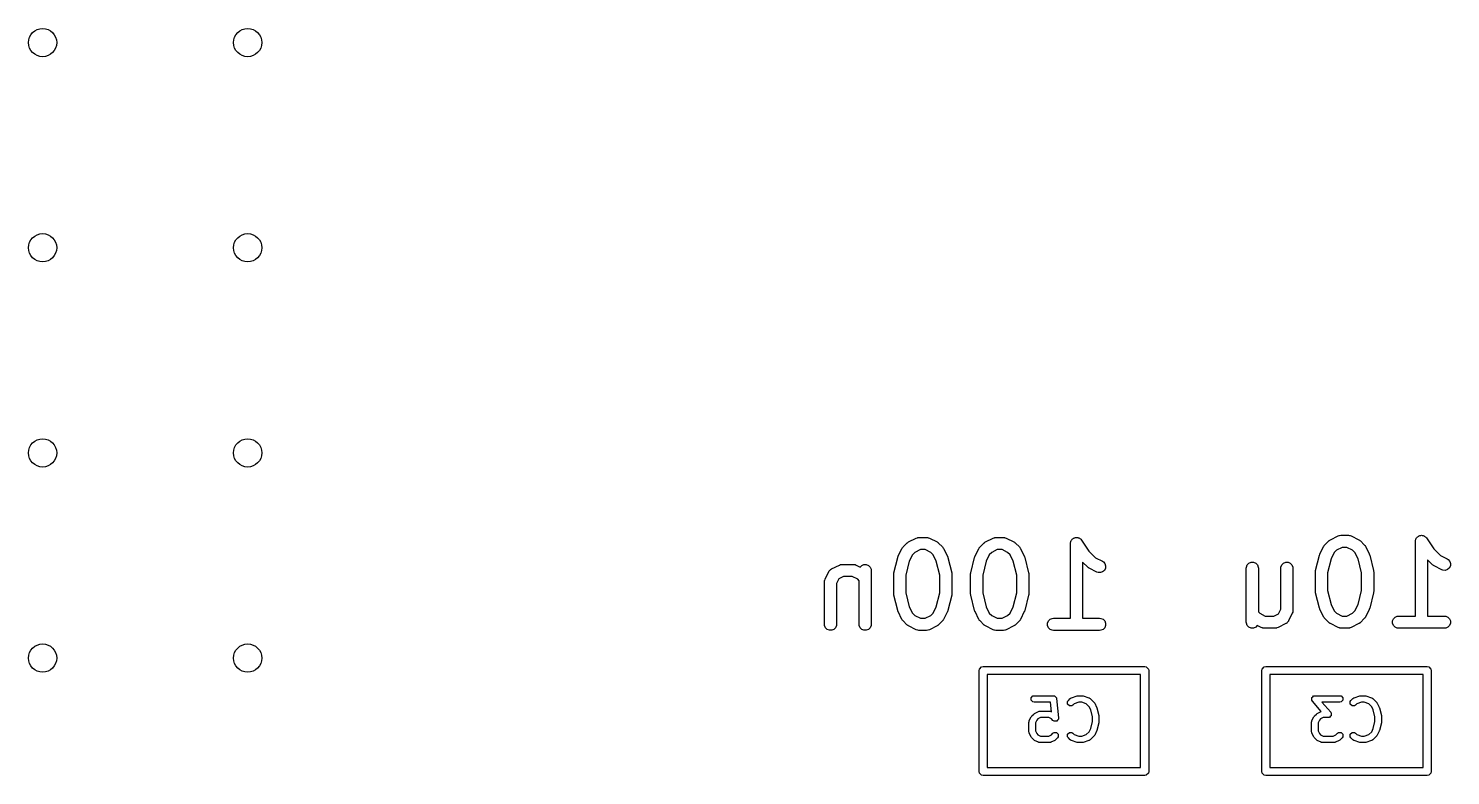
# Model space of a CAD drawing. Extents: x 0.29 to 2.1, y 0.2 to 2.1.
# Drawn here: x 0.328 to 1.021, y 0.922 to 1.286 of the extents above; entities that cross this region are included whole.
import ezdxf

# ---------------------------------------------------------------- set-up
doc = ezdxf.new("R2010")
doc.units = 0
doc.header["$MEASUREMENT"] = 0
doc.layers.add('BLACK', color=7, linetype='CONTINUOUS')

msp = doc.modelspace()

# ---------------------------------------------------------------- linework, layer by layer
at = {"layer": 'BLACK', "linetype": 'CONTINUOUS'}
for p, q in [((0.7539, 1.03321), (0.75397, 1.03329)), ((0.75397, 1.03329), (0.75403, 1.03338)), ((0.75403, 1.03338), (0.75409, 1.03343)), ((0.75409, 1.03343), (0.75427, 1.03366)), ((0.75427, 1.03366), (0.75615, 1.03554)), ((0.75615, 1.03554), (0.75637, 1.03572)), ((0.75637, 1.03572), (0.75642, 1.03578)), ((0.75642, 1.03578), (0.75651, 1.03584)), ((0.75651, 1.03584), (0.75659, 1.0359)), ((0.75659, 1.0359), (0.75667, 1.03593)), ((0.75667, 1.03593), (0.75691, 1.03609)), ((0.75691, 1.03609), (0.76066, 1.03796)), ((0.76066, 1.03796), (0.7612, 1.03817)), ((0.7612, 1.03817), (0.76131, 1.03818)), ((0.76131, 1.03818), (0.76141, 1.03822)), ((0.76141, 1.03822), (0.76198, 1.03827)), ((0.76198, 1.03827), (0.76573, 1.03827)), ((0.76573, 1.03827), (0.76631, 1.03822)), ((0.76631, 1.03822), (0.76641, 1.03818)), ((0.76641, 1.03818), (0.76651, 1.03817)), ((0.76651, 1.03817), (0.76705, 1.03796)), ((0.76705, 1.03796), (0.7708, 1.03609)), ((0.7708, 1.03609), (0.77105, 1.03593)), ((0.77105, 1.03593), (0.77112, 1.0359)), ((0.77112, 1.0359), (0.7712, 1.03584)), ((0.7712, 1.03584), (0.77129, 1.03578)), ((0.77129, 1.03578), (0.77134, 1.03572)), ((0.77134, 1.03572), (0.77157, 1.03554)), ((0.77157, 1.03554), (0.77345, 1.03366)), ((0.77345, 1.03366), (0.77363, 1.03343)), ((0.77363, 1.03343), (0.77369, 1.03338)), ((0.77369, 1.03338), (0.77375, 1.03329)), ((0.77375, 1.03329), (0.77381, 1.03321)), ((0.7914, 1.03321), (0.79147, 1.03329)), ((0.79147, 1.03329), (0.79152, 1.03338)), ((0.79152, 1.03338), (0.79158, 1.03343)), ((0.79158, 1.03343), (0.79177, 1.03366)), ((0.79177, 1.03366), (0.79364, 1.03554)), ((0.79364, 1.03554), (0.79387, 1.03572)), ((0.79387, 1.03572), (0.79392, 1.03578)), ((0.79392, 1.03578), (0.79401, 1.03584)), ((0.79401, 1.03584), (0.79409, 1.0359)), ((0.79409, 1.0359), (0.79416, 1.03593)), ((0.79416, 1.03593), (0.79441, 1.03609)), ((0.79441, 1.03609), (0.79816, 1.03796)), ((0.79816, 1.03796), (0.7987, 1.03817)), ((0.7987, 1.03817), (0.7988, 1.03818)), ((0.7988, 1.03818), (0.7989, 1.03822)), ((0.7989, 1.03822), (0.79948, 1.03827)), ((0.79948, 1.03827), (0.80323, 1.03827)), ((0.80323, 1.03827), (0.8038, 1.03822)), ((0.8038, 1.03822), (0.8039, 1.03818)), ((0.8039, 1.03818), (0.80401, 1.03817)), ((0.80401, 1.03817), (0.80455, 1.03796)), ((0.80455, 1.03796), (0.8083, 1.03609)), ((0.8083, 1.03609), (0.80855, 1.03593)), ((0.80855, 1.03593), (0.80862, 1.0359)), ((0.80862, 1.0359), (0.8087, 1.03584)), ((0.8087, 1.03584), (0.80879, 1.03578)), ((0.80879, 1.03578), (0.80884, 1.03572)), ((0.80884, 1.03572), (0.80907, 1.03554)), ((0.80907, 1.03554), (0.81094, 1.03366)), ((0.81094, 1.03366), (0.81113, 1.03343)), ((0.81113, 1.03343), (0.81119, 1.03338)), ((0.81119, 1.03338), (0.81124, 1.03329)), ((0.81124, 1.03329), (0.81131, 1.03321)), ((0.8359, 1.03533), (0.83595, 1.0359)), ((0.8359, 1.03532), (0.8359, 1.03533)), ((0.8359, 1.03533), (0.8359, 1.03533)), ((0.8359, 0.9989), (0.8359, 1.03532)), ((0.8359, 1.03532), (0.8359, 1.03532)), ((0.83595, 1.0359), (0.83606, 1.03617)), ((0.83606, 1.03617), (0.83612, 1.03645)), ((0.83612, 1.03645), (0.83628, 1.0367)), ((0.83628, 1.0367), (0.83639, 1.03696)), ((0.83639, 1.03696), (0.8366, 1.03717)), ((0.8366, 1.03717), (0.83676, 1.03741)), ((0.83676, 1.03741), (0.837, 1.03757)), ((0.837, 1.03757), (0.83721, 1.03778)), ((0.83721, 1.03778), (0.83748, 1.03789)), ((0.83748, 1.03789), (0.83772, 1.03805)), ((0.83772, 1.03805), (0.83801, 1.03811)), ((0.83801, 1.03811), (0.83827, 1.03822)), ((0.83827, 1.03822), (0.83857, 1.03822)), ((0.83857, 1.03822), (0.83885, 1.03827)), ((0.83885, 1.03827), (0.83914, 1.03822)), ((0.83914, 1.03822), (0.83942, 1.03822)), ((0.83942, 1.03822), (0.83969, 1.03811)), ((0.83969, 1.03811), (0.83998, 1.03805)), ((0.83998, 1.03805), (0.84022, 1.03789)), ((0.84022, 1.03789), (0.84049, 1.03778)), ((0.84049, 1.03778), (0.8407, 1.03757)), ((0.8407, 1.03757), (0.84094, 1.03741)), ((0.84094, 1.03741), (0.8413, 1.03696)), ((0.8413, 1.03696), (0.8413, 1.03696)), ((0.8413, 1.03696), (0.8413, 1.03696)), ((0.8413, 1.03696), (0.84131, 1.03696)), ((0.84131, 1.03696), (0.84489, 1.03158)), ((0.95752, 1.03025), (0.95939, 1.034)), ((0.95939, 1.034), (0.95955, 1.03424)), ((0.95955, 1.03424), (0.95958, 1.03432)), ((0.95958, 1.03432), (0.95965, 1.0344)), ((0.95965, 1.0344), (0.9597, 1.03449)), ((0.9597, 1.03449), (0.95976, 1.03454)), ((0.95976, 1.03454), (0.95995, 1.03476)), ((0.95995, 1.03476), (0.96182, 1.03664)), ((0.96182, 1.03664), (0.96205, 1.03682)), ((0.96205, 1.03682), (0.9621, 1.03688)), ((0.9621, 1.03688), (0.96219, 1.03694)), ((0.96219, 1.03694), (0.96227, 1.037)), ((0.96227, 1.037), (0.96234, 1.03703)), ((0.96234, 1.03703), (0.96259, 1.03719)), ((0.96259, 1.03719), (0.96634, 1.03907)), ((0.96836, 1.03347), (0.96566, 1.03212)), ((0.96634, 1.03907), (0.96688, 1.03927)), ((0.96688, 1.03927), (0.96699, 1.03928)), ((0.96699, 1.03928), (0.96708, 1.03932)), ((0.96708, 1.03932), (0.96766, 1.03938)), ((0.96766, 1.03938), (0.97141, 1.03938)), ((0.97071, 1.03347), (0.96836, 1.03347)), ((0.97341, 1.03212), (0.97071, 1.03347)), ((0.97141, 1.03938), (0.97199, 1.03932)), ((0.97199, 1.03932), (0.97208, 1.03928)), ((0.97208, 1.03928), (0.97219, 1.03927)), ((0.97219, 1.03927), (0.97273, 1.03907)), ((0.97273, 1.03907), (0.97648, 1.03719)), ((0.97648, 1.03719), (0.97673, 1.03703)), ((0.97673, 1.03703), (0.9768, 1.037)), ((0.9768, 1.037), (0.97688, 1.03694)), ((0.97688, 1.03694), (0.97697, 1.03688)), ((0.97697, 1.03688), (0.97702, 1.03682)), ((0.97702, 1.03682), (0.97725, 1.03664)), ((0.97725, 1.03664), (0.97912, 1.03476)), ((0.97912, 1.03476), (0.97931, 1.03454)), ((0.97931, 1.03454), (0.97937, 1.03449)), ((0.97937, 1.03449), (0.97942, 1.0344)), ((0.97942, 1.0344), (0.97949, 1.03432)), ((0.97949, 1.03432), (0.97952, 1.03424)), ((0.97952, 1.03424), (0.97968, 1.034)), ((0.97968, 1.034), (0.98155, 1.03025)), ((1.00408, 1.03643), (1.00413, 1.037)), ((1.00408, 1.03642), (1.00408, 1.03643)), ((1.00408, 1.03643), (1.00408, 1.03643)), ((1.00408, 1.03643), (1.00408, 1.03643)), ((1.00408, 1.00001), (1.00408, 1.03642)), ((1.00413, 1.037), (1.00425, 1.03727)), ((1.00425, 1.03727), (1.0043, 1.03756)), ((1.0043, 1.03756), (1.00446, 1.0378)), ((1.00446, 1.0378), (1.00458, 1.03806)), ((1.00458, 1.03806), (1.00478, 1.03827)), ((1.00478, 1.03827), (1.00494, 1.03851)), ((1.00494, 1.03851), (1.00519, 1.03868)), ((1.00519, 1.03868), (1.00539, 1.03888)), ((1.00539, 1.03888), (1.00566, 1.03899)), ((1.00566, 1.03899), (1.0059, 1.03915)), ((1.0059, 1.03915), (1.00619, 1.03921)), ((1.00619, 1.03921), (1.00645, 1.03932)), ((1.00645, 1.03932), (1.00675, 1.03932)), ((1.00675, 1.03932), (1.00703, 1.03938)), ((1.00703, 1.03938), (1.00732, 1.03932)), ((1.00732, 1.03932), (1.00761, 1.03932)), ((1.00761, 1.03932), (1.00788, 1.03921)), ((1.00788, 1.03921), (1.00816, 1.03915)), ((1.00816, 1.03915), (1.0084, 1.03899)), ((1.0084, 1.03899), (1.00867, 1.03888)), ((1.00867, 1.03888), (1.00888, 1.03867)), ((1.00888, 1.03867), (1.00912, 1.03851)), ((1.00912, 1.03851), (1.00948, 1.03807)), ((1.00948, 1.03807), (1.00949, 1.03806)), ((1.00949, 1.03806), (1.00949, 1.03806)), ((1.00949, 1.03806), (1.00949, 1.03806)), ((1.00949, 1.03806), (1.01307, 1.03268)), ((0.74975, 1.02104), (0.75162, 1.02854)), ((0.75162, 1.02854), (0.75163, 1.02858)), ((0.75163, 1.02858), (0.75164, 1.0286)), ((0.75164, 1.0286), (0.75173, 1.02884)), ((0.75173, 1.02884), (0.75181, 1.02908)), ((0.75181, 1.02908), (0.75183, 1.0291)), ((0.75183, 1.0291), (0.75184, 1.02914)), ((0.75184, 1.02914), (0.75372, 1.03289)), ((0.75372, 1.03289), (0.75387, 1.03314)), ((0.75387, 1.03314), (0.7539, 1.03321)), ((0.75727, 1.02679), (0.75556, 1.01996)), ((0.75879, 1.02982), (0.75727, 1.02679)), ((0.75998, 1.03102), (0.75879, 1.02982)), ((0.76268, 1.03237), (0.75998, 1.03102)), ((0.76504, 1.03237), (0.76268, 1.03237)), ((0.76773, 1.03102), (0.76504, 1.03237)), ((0.76893, 1.02982), (0.76773, 1.03102)), ((0.77045, 1.02679), (0.76893, 1.02982)), ((0.77215, 1.01996), (0.77045, 1.02679)), ((0.77381, 1.03321), (0.77384, 1.03314)), ((0.77384, 1.03314), (0.774, 1.03289)), ((0.774, 1.03289), (0.77587, 1.02914)), ((0.77587, 1.02914), (0.77589, 1.0291)), ((0.77589, 1.0291), (0.7759, 1.02908)), ((0.7759, 1.02908), (0.77599, 1.02884)), ((0.77599, 1.02884), (0.77608, 1.0286)), ((0.77608, 1.0286), (0.77608, 1.02858)), ((0.77608, 1.02858), (0.7761, 1.02854)), ((0.7761, 1.02854), (0.77797, 1.02104)), ((0.78724, 1.02104), (0.78912, 1.02854)), ((0.78912, 1.02854), (0.78913, 1.02858)), ((0.78913, 1.0286), (0.78922, 1.02884)), ((0.78913, 1.02858), (0.78913, 1.0286)), ((0.78922, 1.02884), (0.78931, 1.02908)), ((0.78931, 1.02908), (0.78932, 1.0291)), ((0.78932, 1.0291), (0.78934, 1.02914)), ((0.78934, 1.02914), (0.79121, 1.03289)), ((0.79121, 1.03289), (0.79137, 1.03314)), ((0.79137, 1.03314), (0.7914, 1.03321)), ((0.79477, 1.02679), (0.79306, 1.01996)), ((0.79628, 1.02982), (0.79477, 1.02679)), ((0.79748, 1.03102), (0.79628, 1.02982)), ((0.80018, 1.03237), (0.79748, 1.03102)), ((0.80253, 1.03237), (0.80018, 1.03237)), ((0.80523, 1.03102), (0.80253, 1.03237)), ((0.80643, 1.02982), (0.80523, 1.03102)), ((0.80794, 1.02679), (0.80643, 1.02982)), ((0.80965, 1.01996), (0.80794, 1.02679)), ((0.81131, 1.03321), (0.81134, 1.03314)), ((0.81134, 1.03314), (0.81149, 1.03289)), ((0.81149, 1.03289), (0.81337, 1.02914)), ((0.81337, 1.02914), (0.81338, 1.0291)), ((0.81338, 1.0291), (0.8134, 1.02908)), ((0.8134, 1.02908), (0.81348, 1.02884)), ((0.81348, 1.02884), (0.81358, 1.0286)), ((0.81358, 1.0286), (0.81358, 1.02858)), ((0.81358, 1.02858), (0.81359, 1.02854)), ((0.81359, 1.02854), (0.81547, 1.02104)), ((0.84426, 1.02386), (0.8418, 1.02632)), ((0.8418, 1.02632), (0.8418, 0.9989)), ((0.84489, 1.03158), (0.8481, 1.02838)), ((0.8481, 1.02838), (0.85142, 1.02671)), ((0.85142, 1.02671), (0.85191, 1.02641)), ((0.85191, 1.02641), (0.85266, 1.02554)), ((0.95542, 1.02214), (0.9573, 1.02964)), ((0.9573, 1.02964), (0.95731, 1.02968)), ((0.95731, 1.02971), (0.9574, 1.02994)), ((0.95731, 1.02968), (0.95731, 1.02971)), ((0.9574, 1.02994), (0.95749, 1.03019)), ((0.95749, 1.03019), (0.9575, 1.0302)), ((0.9575, 1.0302), (0.95752, 1.03025)), ((0.96295, 1.02789), (0.96124, 1.02106)), ((0.96446, 1.03093), (0.96295, 1.02789)), ((0.96566, 1.03212), (0.96446, 1.03093)), ((0.97461, 1.03093), (0.97341, 1.03212)), ((0.97612, 1.02789), (0.97461, 1.03093)), ((0.97783, 1.02106), (0.97612, 1.02789)), ((0.98155, 1.03025), (0.98157, 1.0302)), ((0.98157, 1.0302), (0.98158, 1.03019)), ((0.98158, 1.03019), (0.98167, 1.02995)), ((0.98167, 1.02995), (0.98176, 1.02971)), ((0.98176, 1.02971), (0.98176, 1.02968)), ((0.98176, 1.02968), (0.98177, 1.02964)), ((0.98177, 1.02964), (0.98365, 1.02214)), ((1.01244, 1.02496), (1.00998, 1.02742)), ((1.00998, 1.02742), (1.00998, 1.00001)), ((1.01307, 1.03268), (1.01628, 1.02948)), ((1.01628, 1.02948), (1.0196, 1.02782)), ((1.0196, 1.02782), (1.02009, 1.02751)), ((1.02009, 1.02751), (1.02084, 1.02664)), ((1.02084, 1.02664), (1.02121, 1.02555)), ((0.71622, 1.01789), (0.7181, 1.02164)), ((0.7181, 1.02164), (0.71816, 1.02174)), ((0.71816, 1.02174), (0.71817, 1.02179)), ((0.71817, 1.02179), (0.71822, 1.02184)), ((0.71822, 1.02184), (0.71841, 1.02213)), ((0.71841, 1.02213), (0.71869, 1.02238)), ((0.71869, 1.02238), (0.71893, 1.02266)), ((0.71893, 1.02266), (0.71922, 1.02284)), ((0.71922, 1.02284), (0.71928, 1.02289)), ((0.71928, 1.02289), (0.71932, 1.0229)), ((0.71932, 1.0229), (0.71942, 1.02296)), ((0.71942, 1.02296), (0.72317, 1.02484)), ((0.72317, 1.02484), (0.72371, 1.02505)), ((0.72371, 1.02505), (0.72381, 1.02505)), ((0.72381, 1.02505), (0.72391, 1.02509)), ((0.72391, 1.02509), (0.72449, 1.02515)), ((0.72449, 1.02515), (0.73011, 1.02515)), ((0.73011, 1.02515), (0.73069, 1.02509)), ((0.73069, 1.02509), (0.73079, 1.02505)), ((0.73079, 1.02505), (0.73089, 1.02505)), ((0.73089, 1.02505), (0.73143, 1.02484)), ((0.73143, 1.02484), (0.73333, 1.02389)), ((0.73333, 1.02389), (0.7341, 1.02465)), ((0.7341, 1.02465), (0.73516, 1.02509)), ((0.73516, 1.02509), (0.73631, 1.02509)), ((0.73631, 1.02509), (0.73738, 1.02465)), ((0.73738, 1.02465), (0.73819, 1.02384)), ((0.73819, 1.02384), (0.73863, 1.02277)), ((0.73863, 1.02277), (0.73869, 1.0222)), ((0.73869, 1.0222), (0.73869, 0.99595)), ((0.74966, 1.02047), (0.74969, 1.02068)), ((0.74967, 1.02042), (0.74966, 1.02047)), ((0.74966, 1.02032), (0.74967, 1.02042)), ((0.74966, 1.01095), (0.74966, 1.02032)), ((0.74969, 1.02068), (0.74971, 1.0209)), ((0.74971, 1.0209), (0.74973, 1.02094)), ((0.74973, 1.02094), (0.74975, 1.02104)), ((0.75556, 1.01996), (0.75556, 1.01131)), ((0.77215, 1.01131), (0.77215, 1.01996)), ((0.77797, 1.02104), (0.77799, 1.02094)), ((0.77799, 1.02094), (0.778, 1.0209)), ((0.778, 1.0209), (0.77802, 1.02068)), ((0.77802, 1.02068), (0.77806, 1.02047)), ((0.77806, 1.02047), (0.77805, 1.02042)), ((0.77805, 1.02042), (0.77806, 1.02032)), ((0.77806, 1.02032), (0.77806, 1.01095)), ((0.78715, 1.02032), (0.78716, 1.02042)), ((0.78715, 1.01095), (0.78715, 1.02032)), ((0.78716, 1.02047), (0.78719, 1.02068)), ((0.78716, 1.02042), (0.78716, 1.02047)), ((0.78719, 1.02068), (0.78721, 1.0209)), ((0.78721, 1.0209), (0.78723, 1.02094)), ((0.78723, 1.02094), (0.78724, 1.02104)), ((0.79306, 1.01996), (0.79306, 1.01131)), ((0.80965, 1.01131), (0.80965, 1.01996)), ((0.81547, 1.02104), (0.81548, 1.02094)), ((0.81548, 1.02094), (0.8155, 1.0209)), ((0.8155, 1.0209), (0.81552, 1.02068)), ((0.81552, 1.02068), (0.81555, 1.02047)), ((0.81555, 1.02047), (0.81554, 1.02042)), ((0.81554, 1.02042), (0.81555, 1.02032)), ((0.81555, 1.02032), (0.81555, 1.01095)), ((0.84449, 1.02367), (0.84426, 1.02386)), ((0.84454, 1.02362), (0.84449, 1.02367)), ((0.84463, 1.02356), (0.84454, 1.02362)), ((0.84471, 1.02349), (0.84463, 1.02356)), ((0.84478, 1.02346), (0.84471, 1.02349)), ((0.84503, 1.02331), (0.84478, 1.02346)), ((0.84878, 1.02143), (0.84503, 1.02331)), ((0.84932, 1.02123), (0.84878, 1.02143)), ((0.85047, 1.02114), (0.84932, 1.02123)), ((0.85156, 1.02151), (0.85047, 1.02114)), ((0.85243, 1.02226), (0.85156, 1.02151)), ((0.85295, 1.02329), (0.85243, 1.02226)), ((0.85266, 1.02554), (0.85303, 1.02444)), ((0.85303, 1.02444), (0.85295, 1.02329)), ((0.92159, 1.0233), (0.92164, 1.02388)), ((0.92159, 0.99705), (0.92159, 1.0233)), ((0.92164, 1.02388), (0.92209, 1.02494)), ((0.92209, 1.02494), (0.9229, 1.02576)), ((0.9229, 1.02576), (0.92396, 1.0262)), ((0.92396, 1.0262), (0.92512, 1.0262)), ((0.92512, 1.0262), (0.92618, 1.02576)), ((0.92618, 1.02576), (0.927, 1.02494)), ((0.927, 1.02494), (0.92744, 1.02388)), ((0.92744, 1.02388), (0.92749, 1.0233)), ((0.92749, 1.0233), (0.92749, 1.00203)), ((0.93846, 1.0233), (0.93852, 1.02388)), ((0.93846, 1.00338), (0.93846, 1.0233)), ((0.93852, 1.02388), (0.93896, 1.02494)), ((0.93896, 1.02494), (0.93977, 1.02576)), ((0.93977, 1.02576), (0.94084, 1.0262)), ((0.94084, 1.0262), (0.94199, 1.0262)), ((0.94199, 1.0262), (0.94305, 1.02576)), ((0.94305, 1.02576), (0.94387, 1.02494)), ((0.94387, 1.02494), (0.94431, 1.02388)), ((0.94431, 1.02388), (0.94437, 1.0233)), ((0.94437, 1.0233), (0.94437, 1.00268)), ((0.95533, 1.02143), (0.95534, 1.02153)), ((0.95533, 1.01205), (0.95533, 1.02143)), ((0.95534, 1.02157), (0.95537, 1.02179)), ((0.95534, 1.02153), (0.95534, 1.02157)), ((0.95537, 1.02179), (0.95539, 1.022)), ((0.95539, 1.022), (0.95541, 1.02204)), ((0.95541, 1.02204), (0.95542, 1.02214)), ((0.96124, 1.02106), (0.96124, 1.01242)), ((0.97783, 1.01242), (0.97783, 1.02106)), ((0.98365, 1.02214), (0.98366, 1.02204)), ((0.98366, 1.02204), (0.98368, 1.022)), ((0.98368, 1.022), (0.9837, 1.02179)), ((0.9837, 1.02179), (0.98373, 1.02157)), ((0.98373, 1.02157), (0.98373, 1.02153)), ((0.98373, 1.02153), (0.98374, 1.02143)), ((0.98374, 1.02143), (0.98374, 1.01205)), ((1.01267, 1.02478), (1.01244, 1.02496)), ((1.01272, 1.02472), (1.01267, 1.02478)), ((1.01281, 1.02466), (1.01272, 1.02472)), ((1.01289, 1.0246), (1.01281, 1.02466)), ((1.01296, 1.02457), (1.01289, 1.0246)), ((1.01321, 1.02441), (1.01296, 1.02457)), ((1.01696, 1.02253), (1.01321, 1.02441)), ((1.0175, 1.02233), (1.01696, 1.02253)), ((1.01865, 1.02225), (1.0175, 1.02233)), ((1.01974, 1.02261), (1.01865, 1.02225)), ((1.02061, 1.02337), (1.01974, 1.02261)), ((1.02113, 1.0244), (1.02061, 1.02337)), ((1.02121, 1.02555), (1.02113, 1.0244)), ((0.71591, 1.01657), (0.71597, 1.01715)), ((0.71591, 0.99595), (0.71591, 1.01657)), ((0.71597, 1.01715), (0.71601, 1.01725)), ((0.71601, 1.01725), (0.71602, 1.01735)), ((0.71602, 1.01735), (0.71622, 1.01789)), ((0.72294, 1.01812), (0.72182, 1.01588)), ((0.72182, 1.01588), (0.72182, 0.99595)), ((0.72519, 1.01925), (0.72294, 1.01812)), ((0.72942, 1.01925), (0.72519, 1.01925)), ((0.73211, 1.0179), (0.72942, 1.01925)), ((0.73278, 1.01723), (0.73211, 1.0179)), ((0.73278, 0.99595), (0.73278, 1.01723)), ((0.74967, 1.01085), (0.74966, 1.01095)), ((0.74966, 1.01081), (0.74967, 1.01085)), ((0.74969, 1.01059), (0.74966, 1.01081)), ((0.74971, 1.01037), (0.74969, 1.01059)), ((0.74973, 1.01033), (0.74971, 1.01037)), ((0.74975, 1.01023), (0.74973, 1.01033)), ((0.75162, 1.00273), (0.74975, 1.01023)), ((0.75556, 1.01131), (0.75727, 1.00448)), ((0.77045, 1.00448), (0.77215, 1.01131)), ((0.77797, 1.01023), (0.7761, 1.00273)), ((0.77799, 1.01033), (0.77797, 1.01023)), ((0.778, 1.01037), (0.77799, 1.01033)), ((0.77802, 1.01059), (0.778, 1.01037)), ((0.77806, 1.01081), (0.77802, 1.01059)), ((0.77806, 1.01095), (0.77805, 1.01085)), ((0.77805, 1.01085), (0.77806, 1.01081)), ((0.78716, 1.01085), (0.78715, 1.01095)), ((0.78716, 1.01081), (0.78716, 1.01085)), ((0.78719, 1.01059), (0.78716, 1.01081)), ((0.78721, 1.01037), (0.78719, 1.01059)), ((0.78723, 1.01033), (0.78721, 1.01037)), ((0.78724, 1.01023), (0.78723, 1.01033)), ((0.78912, 1.00273), (0.78724, 1.01023)), ((0.79306, 1.01131), (0.79477, 1.00448)), ((0.80794, 1.00448), (0.80965, 1.01131)), ((0.81547, 1.01023), (0.81359, 1.00273)), ((0.81548, 1.01033), (0.81547, 1.01023)), ((0.8155, 1.01037), (0.81548, 1.01033)), ((0.81552, 1.01059), (0.8155, 1.01037)), ((0.81555, 1.01081), (0.81552, 1.01059)), ((0.81555, 1.01095), (0.81554, 1.01085)), ((0.81554, 1.01085), (0.81555, 1.01081)), ((0.95534, 1.01195), (0.95533, 1.01205)), ((0.95534, 1.01191), (0.95534, 1.01195)), ((0.95537, 1.01169), (0.95534, 1.01191)), ((0.95539, 1.01148), (0.95537, 1.01169)), ((0.95541, 1.01144), (0.95539, 1.01148)), ((0.95542, 1.01134), (0.95541, 1.01144)), ((0.9573, 1.00384), (0.95542, 1.01134)), ((0.96124, 1.01242), (0.96295, 1.00558)), ((0.96295, 1.00558), (0.96446, 1.00255)), ((0.97461, 1.00255), (0.97612, 1.00558)), ((0.97612, 1.00558), (0.97783, 1.01242)), ((0.98365, 1.01134), (0.98177, 1.00384)), ((0.98366, 1.01144), (0.98365, 1.01134)), ((0.98368, 1.01148), (0.98366, 1.01144)), ((0.9837, 1.01169), (0.98368, 1.01148)), ((0.98373, 1.01191), (0.9837, 1.01169)), ((0.98374, 1.01205), (0.98373, 1.01195)), ((0.98373, 1.01195), (0.98373, 1.01191)), ((0.75163, 1.00269), (0.75162, 1.00273)), ((0.75164, 1.00267), (0.75163, 1.00269)), ((0.75173, 1.00243), (0.75164, 1.00267)), ((0.75181, 1.00219), (0.75173, 1.00243)), ((0.75183, 1.00217), (0.75181, 1.00219)), ((0.75184, 1.00213), (0.75183, 1.00217)), ((0.75372, 0.99838), (0.75184, 1.00213)), ((0.75727, 1.00448), (0.75879, 1.00145)), ((0.75879, 1.00145), (0.75998, 1.00025)), ((0.75998, 1.00025), (0.76268, 0.9989)), ((0.76268, 0.9989), (0.76504, 0.9989)), ((0.76504, 0.9989), (0.76773, 1.00025)), ((0.76773, 1.00025), (0.76893, 1.00145)), ((0.76893, 1.00145), (0.77045, 1.00448)), ((0.77587, 1.00213), (0.774, 0.99838)), ((0.77589, 1.00217), (0.77587, 1.00213)), ((0.7759, 1.00219), (0.77589, 1.00217)), ((0.77599, 1.00243), (0.7759, 1.00219)), ((0.77608, 1.00267), (0.77599, 1.00243)), ((0.7761, 1.00273), (0.77608, 1.00269)), ((0.77608, 1.00269), (0.77608, 1.00267)), ((0.78913, 1.00269), (0.78912, 1.00273)), ((0.78913, 1.00267), (0.78913, 1.00269)), ((0.78922, 1.00243), (0.78913, 1.00267)), ((0.78931, 1.00219), (0.78922, 1.00243)), ((0.78932, 1.00217), (0.78931, 1.00219)), ((0.78934, 1.00213), (0.78932, 1.00217)), ((0.79121, 0.99838), (0.78934, 1.00213)), ((0.79477, 1.00448), (0.79628, 1.00145)), ((0.79628, 1.00145), (0.79748, 1.00025)), ((0.79748, 1.00025), (0.80018, 0.9989)), ((0.80018, 0.9989), (0.80253, 0.9989)), ((0.80253, 0.9989), (0.80523, 1.00025)), ((0.80523, 1.00025), (0.80643, 1.00145)), ((0.80643, 1.00145), (0.80794, 1.00448)), ((0.81337, 1.00213), (0.81149, 0.99838)), ((0.81338, 1.00217), (0.81337, 1.00213)), ((0.8134, 1.00219), (0.81338, 1.00217)), ((0.81348, 1.00243), (0.8134, 1.00219)), ((0.81358, 1.00267), (0.81348, 1.00243)), ((0.81359, 1.00273), (0.81358, 1.00269)), ((0.81358, 1.00269), (0.81358, 1.00267)), ((0.82596, 0.99841), (0.82702, 0.99885)), ((0.82702, 0.99885), (0.8276, 0.9989)), ((0.8276, 0.9989), (0.8359, 0.9989)), ((0.8418, 0.9989), (0.8501, 0.9989)), ((0.8501, 0.9989), (0.85067, 0.99885)), ((0.85067, 0.99885), (0.85174, 0.99841)), ((0.92749, 1.00203), (0.92816, 1.00136)), ((0.92816, 1.00136), (0.93086, 1.00001)), ((0.93086, 1.00001), (0.93509, 1.00001)), ((0.93509, 1.00001), (0.93734, 1.00113)), ((0.93734, 1.00113), (0.93846, 1.00338)), ((0.94405, 1.00136), (0.94218, 0.99761)), ((0.94426, 1.0019), (0.94405, 1.00136)), ((0.94427, 1.002), (0.94426, 1.0019)), ((0.94431, 1.0021), (0.94427, 1.002)), ((0.94437, 1.00268), (0.94431, 1.0021)), ((0.95731, 1.00379), (0.9573, 1.00384)), ((0.95731, 1.00377), (0.95731, 1.00379)), ((0.9574, 1.00353), (0.95731, 1.00377)), ((0.95749, 1.00329), (0.9574, 1.00353)), ((0.9575, 1.00328), (0.95749, 1.00329)), ((0.95752, 1.00323), (0.9575, 1.00328)), ((0.95939, 0.99948), (0.95752, 1.00323)), ((0.95955, 0.99924), (0.95939, 0.99948)), ((0.95958, 0.99916), (0.95955, 0.99924)), ((0.95965, 0.99908), (0.95958, 0.99916)), ((0.9597, 0.99899), (0.95965, 0.99908)), ((0.95976, 0.99894), (0.9597, 0.99899)), ((0.95995, 0.99872), (0.95976, 0.99894)), ((0.96182, 0.99684), (0.95995, 0.99872)), ((0.96446, 1.00255), (0.96566, 1.00136)), ((0.96566, 1.00136), (0.96836, 1.00001)), ((0.96836, 1.00001), (0.97071, 1.00001)), ((0.97071, 1.00001), (0.97341, 1.00136)), ((0.97341, 1.00136), (0.97461, 1.00255)), ((0.97912, 0.99872), (0.97725, 0.99684)), ((0.97931, 0.99894), (0.97912, 0.99872)), ((0.97937, 0.99899), (0.97931, 0.99894)), ((0.97942, 0.99908), (0.97937, 0.99899)), ((0.97949, 0.99916), (0.97942, 0.99908)), ((0.97952, 0.99924), (0.97949, 0.99916)), ((0.97968, 0.99948), (0.97952, 0.99924)), ((0.98155, 1.00323), (0.97968, 0.99948)), ((0.98157, 1.00328), (0.98155, 1.00323)), ((0.98158, 1.00329), (0.98157, 1.00328)), ((0.98167, 1.00353), (0.98158, 1.00329)), ((0.98176, 1.00377), (0.98167, 1.00353)), ((0.98177, 1.00384), (0.98176, 1.00379)), ((0.98176, 1.00379), (0.98176, 1.00377)), ((0.99289, 0.99763), (0.99333, 0.99869)), ((0.99333, 0.99869), (0.99414, 0.99951)), ((0.99414, 0.99951), (0.99521, 0.99995)), ((0.99521, 0.99995), (0.99578, 1.00001)), ((0.99578, 1.00001), (1.00408, 1.00001)), ((1.00998, 1.00001), (1.01828, 1.00001)), ((1.01828, 1.00001), (1.01886, 0.99995)), ((1.01886, 0.99995), (1.01992, 0.99951)), ((1.01992, 0.99951), (1.02073, 0.99869)), ((1.02073, 0.99869), (1.02117, 0.99763)), ((0.71597, 0.99538), (0.71591, 0.99595)), ((0.71641, 0.99431), (0.71597, 0.99538)), ((0.71722, 0.9935), (0.71641, 0.99431)), ((0.71829, 0.99306), (0.71722, 0.9935)), ((0.71944, 0.99306), (0.71829, 0.99306)), ((0.7205, 0.9935), (0.71944, 0.99306)), ((0.72132, 0.99431), (0.7205, 0.9935)), ((0.72176, 0.99538), (0.72132, 0.99431)), ((0.72182, 0.99595), (0.72176, 0.99538)), ((0.73284, 0.99538), (0.73278, 0.99595)), ((0.73328, 0.99431), (0.73284, 0.99538)), ((0.7341, 0.9935), (0.73328, 0.99431)), ((0.73516, 0.99306), (0.7341, 0.9935)), ((0.73631, 0.99306), (0.73516, 0.99306)), ((0.73738, 0.9935), (0.73631, 0.99306)), ((0.73819, 0.99431), (0.73738, 0.9935)), ((0.73863, 0.99538), (0.73819, 0.99431)), ((0.73869, 0.99595), (0.73863, 0.99538)), ((0.75387, 0.99813), (0.75372, 0.99838)), ((0.7539, 0.99806), (0.75387, 0.99813)), ((0.75397, 0.99798), (0.7539, 0.99806)), ((0.75403, 0.99789), (0.75397, 0.99798)), ((0.75409, 0.99784), (0.75403, 0.99789)), ((0.75427, 0.99761), (0.75409, 0.99784)), ((0.75615, 0.99574), (0.75427, 0.99761)), ((0.75637, 0.99555), (0.75615, 0.99574)), ((0.75642, 0.99549), (0.75637, 0.99555)), ((0.75651, 0.99544), (0.75642, 0.99549)), ((0.75659, 0.99537), (0.75651, 0.99544)), ((0.75667, 0.99534), (0.75659, 0.99537)), ((0.75691, 0.99519), (0.75667, 0.99534)), ((0.76066, 0.99331), (0.75691, 0.99519)), ((0.7612, 0.9931), (0.76066, 0.99331)), ((0.76131, 0.9931), (0.7612, 0.9931)), ((0.76141, 0.99306), (0.76131, 0.9931)), ((0.76198, 0.993), (0.76141, 0.99306)), ((0.76573, 0.993), (0.76198, 0.993)), ((0.76631, 0.99306), (0.76573, 0.993)), ((0.76641, 0.9931), (0.76631, 0.99306)), ((0.76651, 0.9931), (0.76641, 0.9931)), ((0.76705, 0.99331), (0.76651, 0.9931)), ((0.7708, 0.99519), (0.76705, 0.99331)), ((0.77105, 0.99534), (0.7708, 0.99519)), ((0.77112, 0.99537), (0.77105, 0.99534)), ((0.7712, 0.99544), (0.77112, 0.99537)), ((0.77129, 0.99549), (0.7712, 0.99544)), ((0.77134, 0.99555), (0.77129, 0.99549)), ((0.77157, 0.99574), (0.77134, 0.99555)), ((0.77345, 0.99761), (0.77157, 0.99574)), ((0.77363, 0.99784), (0.77345, 0.99761)), ((0.77369, 0.99789), (0.77363, 0.99784)), ((0.77375, 0.99798), (0.77369, 0.99789)), ((0.77381, 0.99806), (0.77375, 0.99798)), ((0.77384, 0.99813), (0.77381, 0.99806)), ((0.774, 0.99838), (0.77384, 0.99813)), ((0.79137, 0.99813), (0.79121, 0.99838)), ((0.7914, 0.99806), (0.79137, 0.99813)), ((0.79147, 0.99798), (0.7914, 0.99806)), ((0.79152, 0.99789), (0.79147, 0.99798)), ((0.79158, 0.99784), (0.79152, 0.99789)), ((0.79177, 0.99761), (0.79158, 0.99784)), ((0.79364, 0.99574), (0.79177, 0.99761)), ((0.79387, 0.99555), (0.79364, 0.99574)), ((0.79392, 0.99549), (0.79387, 0.99555)), ((0.79401, 0.99544), (0.79392, 0.99549)), ((0.79409, 0.99537), (0.79401, 0.99544)), ((0.79416, 0.99534), (0.79409, 0.99537)), ((0.79441, 0.99519), (0.79416, 0.99534)), ((0.79816, 0.99331), (0.79441, 0.99519)), ((0.7987, 0.9931), (0.79816, 0.99331)), ((0.7988, 0.9931), (0.7987, 0.9931)), ((0.7989, 0.99306), (0.7988, 0.9931)), ((0.79948, 0.993), (0.7989, 0.99306)), ((0.80323, 0.993), (0.79948, 0.993)), ((0.8038, 0.99306), (0.80323, 0.993)), ((0.8039, 0.9931), (0.8038, 0.99306)), ((0.80401, 0.9931), (0.8039, 0.9931)), ((0.80455, 0.99331), (0.80401, 0.9931)), ((0.8083, 0.99519), (0.80455, 0.99331)), ((0.80855, 0.99534), (0.8083, 0.99519)), ((0.80862, 0.99537), (0.80855, 0.99534)), ((0.8087, 0.99544), (0.80862, 0.99537)), ((0.80879, 0.99549), (0.8087, 0.99544)), ((0.80884, 0.99555), (0.80879, 0.99549)), ((0.80907, 0.99574), (0.80884, 0.99555)), ((0.81094, 0.99761), (0.80907, 0.99574)), ((0.81113, 0.99784), (0.81094, 0.99761)), ((0.81119, 0.99789), (0.81113, 0.99784)), ((0.81124, 0.99798), (0.81119, 0.99789)), ((0.81131, 0.99806), (0.81124, 0.99798)), ((0.81134, 0.99813), (0.81131, 0.99806)), ((0.81149, 0.99838), (0.81134, 0.99813)), ((0.8247, 0.99653), (0.82515, 0.99759)), ((0.8247, 0.99538), (0.8247, 0.99653)), ((0.82515, 0.99431), (0.8247, 0.99538)), ((0.82515, 0.99759), (0.82596, 0.99841)), ((0.82596, 0.9935), (0.82515, 0.99431)), ((0.82702, 0.99306), (0.82596, 0.9935)), ((0.8276, 0.993), (0.82702, 0.99306)), ((0.8501, 0.993), (0.8276, 0.993)), ((0.85067, 0.99306), (0.8501, 0.993)), ((0.85174, 0.9935), (0.85067, 0.99306)), ((0.85174, 0.99841), (0.85255, 0.99759)), ((0.85255, 0.99431), (0.85174, 0.9935)), ((0.85255, 0.99759), (0.85299, 0.99653)), ((0.85299, 0.99538), (0.85255, 0.99431)), ((0.85299, 0.99653), (0.85299, 0.99538)), ((0.92164, 0.99648), (0.92159, 0.99705)), ((0.92209, 0.99541), (0.92164, 0.99648)), ((0.9229, 0.9946), (0.92209, 0.99541)), ((0.92396, 0.99416), (0.9229, 0.9946)), ((0.92512, 0.99416), (0.92396, 0.99416)), ((0.92618, 0.9946), (0.92512, 0.99416)), ((0.92694, 0.99536), (0.92618, 0.9946)), ((0.92884, 0.99441), (0.92694, 0.99536)), ((0.92939, 0.99421), (0.92884, 0.99441)), ((0.92949, 0.9942), (0.92939, 0.99421)), ((0.92959, 0.99416), (0.92949, 0.9942)), ((0.93016, 0.9941), (0.92959, 0.99416)), ((0.93579, 0.9941), (0.93016, 0.9941)), ((0.93637, 0.99416), (0.93579, 0.9941)), ((0.93646, 0.9942), (0.93637, 0.99416)), ((0.93657, 0.99421), (0.93646, 0.9942)), ((0.93711, 0.99441), (0.93657, 0.99421)), ((0.94086, 0.99629), (0.93711, 0.99441)), ((0.94096, 0.99635), (0.94086, 0.99629)), ((0.941, 0.99636), (0.94096, 0.99635)), ((0.94106, 0.99641), (0.941, 0.99636)), ((0.94135, 0.9966), (0.94106, 0.99641)), ((0.94159, 0.99688), (0.94135, 0.9966)), ((0.94187, 0.99712), (0.94159, 0.99688)), ((0.94205, 0.99741), (0.94187, 0.99712)), ((0.9421, 0.99747), (0.94205, 0.99741)), ((0.94212, 0.99751), (0.9421, 0.99747)), ((0.94218, 0.99761), (0.94212, 0.99751)), ((0.96205, 0.99666), (0.96182, 0.99684)), ((0.9621, 0.9966), (0.96205, 0.99666)), ((0.96219, 0.99654), (0.9621, 0.9966)), ((0.96227, 0.99647), (0.96219, 0.99654)), ((0.96234, 0.99644), (0.96227, 0.99647)), ((0.96259, 0.99629), (0.96234, 0.99644)), ((0.96634, 0.99441), (0.96259, 0.99629)), ((0.96688, 0.99421), (0.96634, 0.99441)), ((0.96699, 0.9942), (0.96688, 0.99421)), ((0.96708, 0.99416), (0.96699, 0.9942)), ((0.96766, 0.9941), (0.96708, 0.99416)), ((0.97141, 0.9941), (0.96766, 0.9941)), ((0.97199, 0.99416), (0.97141, 0.9941)), ((0.97208, 0.9942), (0.97199, 0.99416)), ((0.97219, 0.99421), (0.97208, 0.9942)), ((0.97273, 0.99441), (0.97219, 0.99421)), ((0.97648, 0.99629), (0.97273, 0.99441)), ((0.97673, 0.99644), (0.97648, 0.99629)), ((0.9768, 0.99647), (0.97673, 0.99644)), ((0.97688, 0.99654), (0.9768, 0.99647)), ((0.97697, 0.9966), (0.97688, 0.99654)), ((0.97702, 0.99666), (0.97697, 0.9966)), ((0.97725, 0.99684), (0.97702, 0.99666)), ((0.99289, 0.99648), (0.99289, 0.99763)), ((0.99333, 0.99541), (0.99289, 0.99648)), ((0.99414, 0.9946), (0.99333, 0.99541)), ((0.99521, 0.99416), (0.99414, 0.9946)), ((0.99578, 0.9941), (0.99521, 0.99416)), ((1.01828, 0.9941), (0.99578, 0.9941)), ((1.01886, 0.99416), (1.01828, 0.9941)), ((1.01992, 0.9946), (1.01886, 0.99416)), ((1.02073, 0.99541), (1.01992, 0.9946)), ((1.02117, 0.99648), (1.02073, 0.99541)), ((1.02117, 0.99763), (1.02117, 0.99648)), ((0.79134, 0.97343), (0.79149, 0.97418)), ((0.79134, 0.92421), (0.79134, 0.97343)), ((0.79149, 0.97418), (0.79255, 0.97524)), ((0.79255, 0.97524), (0.79331, 0.97539)), ((0.79331, 0.97539), (0.87205, 0.97539)), ((0.79528, 0.97146), (0.79528, 0.92618)), ((0.87008, 0.97146), (0.79528, 0.97146)), ((0.87008, 0.92618), (0.87008, 0.97146)), ((0.87205, 0.97539), (0.8728, 0.97524)), ((0.8728, 0.97524), (0.87387, 0.97418)), ((0.87387, 0.97418), (0.87402, 0.97343)), ((0.87402, 0.97343), (0.87402, 0.92421)), ((0.92913, 0.97343), (0.92928, 0.97418)), ((0.92913, 0.92421), (0.92913, 0.97343)), ((0.92928, 0.97418), (0.93035, 0.97524)), ((0.93035, 0.97524), (0.9311, 0.97539)), ((0.9311, 0.97539), (1.00984, 0.97539)), ((0.93307, 0.97146), (0.93307, 0.92618)), ((1.00787, 0.97146), (0.93307, 0.97146)), ((1.00787, 0.92618), (1.00787, 0.97146)), ((1.00984, 0.97539), (1.0106, 0.97524)), ((1.0106, 0.97524), (1.01166, 0.97418)), ((1.01166, 0.97418), (1.01181, 0.97343)), ((1.01181, 0.97343), (1.01181, 0.92421)), ((0.81669, 0.96016), (0.81755, 0.96102)), ((0.81669, 0.95896), (0.81669, 0.96016)), ((0.81755, 0.95811), (0.81669, 0.95896)), ((0.81755, 0.96102), (0.81815, 0.96114)), ((0.81815, 0.95799), (0.81755, 0.95811)), ((0.81815, 0.96114), (0.82752, 0.96114)), ((0.8261, 0.95799), (0.81815, 0.95799)), ((0.82656, 0.95337), (0.8261, 0.95799)), ((0.82752, 0.96114), (0.8279, 0.96106)), ((0.8279, 0.96106), (0.82798, 0.96107)), ((0.82798, 0.96107), (0.82801, 0.96104)), ((0.82801, 0.96104), (0.82812, 0.96102)), ((0.82812, 0.96102), (0.8285, 0.96064)), ((0.8285, 0.96064), (0.82891, 0.96031)), ((0.82891, 0.96031), (0.82894, 0.9602)), ((0.82894, 0.9602), (0.82898, 0.96016)), ((0.82898, 0.96016), (0.82898, 0.96009)), ((0.82898, 0.96009), (0.82909, 0.95972)), ((0.82909, 0.95972), (0.83003, 0.95034)), ((0.8345, 0.95829), (0.83484, 0.9588)), ((0.8345, 0.95708), (0.8345, 0.95829)), ((0.83536, 0.95623), (0.8345, 0.95708)), ((0.83484, 0.9588), (0.83578, 0.95974)), ((0.83578, 0.95974), (0.83585, 0.95978)), ((0.83585, 0.95978), (0.83586, 0.95981)), ((0.83586, 0.95981), (0.83608, 0.95994)), ((0.83608, 0.95994), (0.83629, 0.96008)), ((0.83629, 0.96008), (0.83633, 0.96008)), ((0.83633, 0.96008), (0.8364, 0.96012)), ((0.8364, 0.96012), (0.83921, 0.96106)), ((0.83775, 0.95725), (0.83707, 0.95657)), ((0.83996, 0.95799), (0.83775, 0.95725)), ((0.83921, 0.96106), (0.83946, 0.96109)), ((0.83946, 0.96109), (0.83971, 0.96114)), ((0.83971, 0.96114), (0.84158, 0.96114)), ((0.84133, 0.95799), (0.83996, 0.95799)), ((0.84354, 0.95725), (0.84133, 0.95799)), ((0.84158, 0.96114), (0.84183, 0.96109)), ((0.84183, 0.96109), (0.84208, 0.96106)), ((0.84208, 0.96106), (0.84489, 0.96012)), ((0.84497, 0.95582), (0.84354, 0.95725)), ((0.84489, 0.96012), (0.84496, 0.96008)), ((0.84496, 0.96008), (0.845, 0.96008)), ((0.845, 0.96008), (0.84521, 0.95994)), ((0.84521, 0.95994), (0.84543, 0.95981)), ((0.84543, 0.95981), (0.84544, 0.95978)), ((0.84544, 0.95978), (0.84551, 0.95974)), ((0.84551, 0.95974), (0.84738, 0.95786)), ((0.84738, 0.95786), (0.84752, 0.95765)), ((0.84752, 0.95765), (0.84768, 0.95745)), ((0.84768, 0.95745), (0.84862, 0.95558)), ((0.95351, 0.95906), (0.95355, 0.95961)), ((0.95355, 0.95899), (0.95351, 0.95906)), ((0.95355, 0.96016), (0.95359, 0.9602)), ((0.95355, 0.95961), (0.95355, 0.96016)), ((0.95355, 0.95896), (0.95355, 0.95899)), ((0.9536, 0.95891), (0.95355, 0.95896)), ((0.95359, 0.96026), (0.95401, 0.96062)), ((0.95359, 0.9602), (0.95359, 0.96026)), ((0.95382, 0.95852), (0.9536, 0.95891)), ((0.95819, 0.95353), (0.95382, 0.95852)), ((0.95401, 0.96062), (0.9544, 0.96102)), ((0.9544, 0.96102), (0.95448, 0.96103)), ((0.95448, 0.96103), (0.9545, 0.96105)), ((0.9545, 0.96105), (0.95457, 0.96105)), ((0.95457, 0.96105), (0.95501, 0.96114)), ((0.95501, 0.96114), (0.96719, 0.96114)), ((0.96719, 0.95799), (0.95848, 0.95799)), ((0.95848, 0.95799), (0.96275, 0.9531)), ((0.96719, 0.96114), (0.96779, 0.96102)), ((0.96779, 0.95811), (0.96719, 0.95799)), ((0.96779, 0.96102), (0.96865, 0.96016)), ((0.96865, 0.95896), (0.96779, 0.95811)), ((0.96865, 0.96016), (0.96865, 0.95896)), ((0.9723, 0.95829), (0.97264, 0.9588)), ((0.9723, 0.95708), (0.9723, 0.95829)), ((0.97315, 0.95623), (0.9723, 0.95708)), ((0.97264, 0.9588), (0.97358, 0.95974)), ((0.97358, 0.95974), (0.97364, 0.95978)), ((0.97364, 0.95978), (0.97366, 0.95981)), ((0.97366, 0.95981), (0.97388, 0.95994)), ((0.97388, 0.95994), (0.97409, 0.96008)), ((0.97409, 0.96008), (0.97412, 0.96008)), ((0.97412, 0.96008), (0.97419, 0.96012)), ((0.97419, 0.96012), (0.977, 0.96106)), ((0.97554, 0.95725), (0.97487, 0.95657)), ((0.97776, 0.95799), (0.97554, 0.95725)), ((0.977, 0.96106), (0.97726, 0.96109)), ((0.97726, 0.96109), (0.9775, 0.96114)), ((0.9775, 0.96114), (0.97938, 0.96114)), ((0.97912, 0.95799), (0.97776, 0.95799)), ((0.98134, 0.95725), (0.97912, 0.95799)), ((0.97938, 0.96114), (0.97963, 0.96109)), ((0.97963, 0.96109), (0.97988, 0.96106)), ((0.97988, 0.96106), (0.98269, 0.96012)), ((0.98277, 0.95582), (0.98134, 0.95725)), ((0.98269, 0.96012), (0.98276, 0.96008)), ((0.98276, 0.96008), (0.98279, 0.96008)), ((0.98279, 0.96008), (0.983, 0.95994)), ((0.983, 0.95994), (0.98322, 0.95981)), ((0.98322, 0.95981), (0.98324, 0.95978)), ((0.98324, 0.95978), (0.9833, 0.95974)), ((0.9833, 0.95974), (0.98518, 0.95786)), ((0.98518, 0.95786), (0.98532, 0.95765)), ((0.98532, 0.95765), (0.98547, 0.95745)), ((0.98547, 0.95745), (0.98641, 0.95558)), ((0.8158, 0.94902), (0.81674, 0.95089)), ((0.81674, 0.95089), (0.81689, 0.95109)), ((0.81689, 0.95109), (0.81703, 0.9513)), ((0.81703, 0.9513), (0.81797, 0.95224)), ((0.81797, 0.95224), (0.81818, 0.95238)), ((0.81818, 0.95238), (0.81838, 0.95253)), ((0.81838, 0.95253), (0.82026, 0.95347)), ((0.82133, 0.95049), (0.82002, 0.94983)), ((0.82026, 0.95347), (0.82033, 0.95349)), ((0.82033, 0.95349), (0.82036, 0.95352)), ((0.82036, 0.95352), (0.8206, 0.95357)), ((0.8206, 0.95357), (0.82085, 0.95363)), ((0.82085, 0.95363), (0.82088, 0.95362)), ((0.82088, 0.95362), (0.82096, 0.95364)), ((0.82096, 0.95364), (0.82565, 0.95364)), ((0.82527, 0.95049), (0.82133, 0.95049)), ((0.82659, 0.94983), (0.82527, 0.95049)), ((0.82565, 0.95364), (0.82572, 0.95362)), ((0.82572, 0.95362), (0.82576, 0.95363)), ((0.82576, 0.95363), (0.826, 0.95357)), ((0.826, 0.95357), (0.82625, 0.95352)), ((0.82625, 0.95352), (0.82627, 0.95349)), ((0.82627, 0.95349), (0.82635, 0.95347)), ((0.82635, 0.95347), (0.82656, 0.95337)), ((0.83003, 0.95034), (0.82997, 0.94973)), ((0.83656, 0.95623), (0.83536, 0.95623)), ((0.83707, 0.95657), (0.83656, 0.95623)), ((0.84572, 0.95432), (0.84497, 0.95582)), ((0.84657, 0.95093), (0.84572, 0.95432)), ((0.84657, 0.94851), (0.84657, 0.95093)), ((0.84862, 0.95558), (0.84866, 0.95541)), ((0.84866, 0.95541), (0.84873, 0.95526)), ((0.84873, 0.95526), (0.84967, 0.95151)), ((0.84967, 0.95151), (0.84968, 0.95131)), ((0.84968, 0.95131), (0.84972, 0.95112)), ((0.84972, 0.95112), (0.84972, 0.94831)), ((0.9536, 0.94902), (0.95453, 0.95089)), ((0.95453, 0.95089), (0.95469, 0.95109)), ((0.95469, 0.95109), (0.95483, 0.9513)), ((0.95483, 0.9513), (0.95577, 0.95224)), ((0.95577, 0.95224), (0.95598, 0.95238)), ((0.95598, 0.95238), (0.95618, 0.95253)), ((0.95618, 0.95253), (0.95805, 0.95347)), ((0.95913, 0.95049), (0.95781, 0.94983)), ((0.95805, 0.95347), (0.95813, 0.95349)), ((0.95813, 0.95349), (0.95815, 0.95352)), ((0.95815, 0.95352), (0.95819, 0.95353)), ((0.96157, 0.95049), (0.95913, 0.95049)), ((0.96201, 0.95057), (0.96157, 0.95049)), ((0.96207, 0.95057), (0.96201, 0.95057)), ((0.9621, 0.95059), (0.96207, 0.95057)), ((0.96217, 0.95061), (0.9621, 0.95059)), ((0.96256, 0.951), (0.96217, 0.95061)), ((0.96298, 0.95136), (0.96256, 0.951)), ((0.96275, 0.9531), (0.96298, 0.95271)), ((0.96298, 0.95271), (0.96302, 0.95266)), ((0.96302, 0.95146), (0.96298, 0.95142)), ((0.96298, 0.95142), (0.96298, 0.95136)), ((0.96302, 0.95266), (0.96302, 0.95263)), ((0.96302, 0.95263), (0.96306, 0.95257)), ((0.96306, 0.95257), (0.96302, 0.95201)), ((0.96302, 0.95201), (0.96302, 0.95146)), ((0.97436, 0.95623), (0.97315, 0.95623)), ((0.97487, 0.95657), (0.97436, 0.95623)), ((0.98352, 0.95432), (0.98277, 0.95582)), ((0.98436, 0.95093), (0.98352, 0.95432)), ((0.98436, 0.94851), (0.98436, 0.95093)), ((0.98641, 0.95558), (0.98646, 0.95541)), ((0.98646, 0.95541), (0.98653, 0.95526)), ((0.98653, 0.95526), (0.98747, 0.95151)), ((0.98747, 0.95151), (0.98748, 0.95131)), ((0.98748, 0.95131), (0.98751, 0.95112)), ((0.98751, 0.95112), (0.98751, 0.94831)), ((0.81564, 0.94842), (0.81571, 0.94867)), ((0.81565, 0.94839), (0.81564, 0.94842)), ((0.81564, 0.94831), (0.81565, 0.94839)), ((0.81564, 0.94363), (0.81564, 0.94831)), ((0.81565, 0.94355), (0.81564, 0.94363)), ((0.81564, 0.94351), (0.81565, 0.94355)), ((0.81571, 0.94327), (0.81564, 0.94351)), ((0.81571, 0.94867), (0.81576, 0.94892)), ((0.81576, 0.94302), (0.81571, 0.94327)), ((0.81576, 0.94892), (0.81578, 0.94894)), ((0.81578, 0.94894), (0.8158, 0.94902)), ((0.81944, 0.94925), (0.81879, 0.94794)), ((0.81879, 0.94794), (0.81879, 0.944)), ((0.81879, 0.944), (0.81944, 0.94268)), ((0.82002, 0.94983), (0.81944, 0.94925)), ((0.82735, 0.94907), (0.82659, 0.94983)), ((0.82786, 0.94873), (0.82735, 0.94907)), ((0.82735, 0.94286), (0.82786, 0.94321)), ((0.82794, 0.94873), (0.82786, 0.94873)), ((0.82786, 0.94321), (0.82906, 0.94321)), ((0.828, 0.94868), (0.82794, 0.94873)), ((0.82853, 0.94873), (0.828, 0.94868)), ((0.82906, 0.94873), (0.82853, 0.94873)), ((0.82912, 0.94879), (0.82906, 0.94873)), ((0.82906, 0.94321), (0.82991, 0.94235)), ((0.8292, 0.9488), (0.82912, 0.94879)), ((0.82954, 0.94921), (0.8292, 0.9488)), ((0.82991, 0.94958), (0.82954, 0.94921)), ((0.82997, 0.94973), (0.82991, 0.94967)), ((0.82991, 0.94967), (0.82991, 0.94958)), ((0.8345, 0.94235), (0.83536, 0.94321)), ((0.83536, 0.94321), (0.83656, 0.94321)), ((0.83656, 0.94321), (0.83707, 0.94286)), ((0.84354, 0.94219), (0.84497, 0.94362)), ((0.84497, 0.94362), (0.84572, 0.94511)), ((0.84572, 0.94511), (0.84657, 0.94851)), ((0.84862, 0.94386), (0.84768, 0.94198)), ((0.84866, 0.94403), (0.84862, 0.94386)), ((0.84873, 0.94418), (0.84866, 0.94403)), ((0.84967, 0.94793), (0.84873, 0.94418)), ((0.84968, 0.94812), (0.84967, 0.94793)), ((0.84972, 0.94831), (0.84968, 0.94812)), ((0.95343, 0.94842), (0.9535, 0.94867)), ((0.95345, 0.94839), (0.95343, 0.94842)), ((0.95343, 0.94831), (0.95345, 0.94839)), ((0.95343, 0.94363), (0.95343, 0.94831)), ((0.95345, 0.94355), (0.95343, 0.94363)), ((0.95343, 0.94351), (0.95345, 0.94355)), ((0.9535, 0.94327), (0.95343, 0.94351)), ((0.9535, 0.94867), (0.95355, 0.94892)), ((0.95355, 0.94302), (0.9535, 0.94327)), ((0.95355, 0.94892), (0.95358, 0.94894)), ((0.95358, 0.94894), (0.9536, 0.94902)), ((0.95724, 0.94925), (0.95658, 0.94794)), ((0.95658, 0.94794), (0.95658, 0.944)), ((0.95658, 0.944), (0.95724, 0.94268)), ((0.95781, 0.94983), (0.95724, 0.94925)), ((0.96608, 0.94286), (0.96659, 0.94321)), ((0.96659, 0.94321), (0.96779, 0.94321)), ((0.96779, 0.94321), (0.96865, 0.94235)), ((0.9723, 0.94235), (0.97315, 0.94321)), ((0.97315, 0.94321), (0.97436, 0.94321)), ((0.97436, 0.94321), (0.97487, 0.94286)), ((0.98134, 0.94219), (0.98277, 0.94362)), ((0.98277, 0.94362), (0.98352, 0.94511)), ((0.98352, 0.94511), (0.98436, 0.94851)), ((0.98641, 0.94386), (0.98547, 0.94198)), ((0.98646, 0.94403), (0.98641, 0.94386)), ((0.98653, 0.94418), (0.98646, 0.94403)), ((0.98747, 0.94793), (0.98653, 0.94418)), ((0.98748, 0.94812), (0.98747, 0.94793)), ((0.98751, 0.94831), (0.98748, 0.94812)), ((0.81578, 0.943), (0.81576, 0.94302)), ((0.8158, 0.94292), (0.81578, 0.943)), ((0.81674, 0.94105), (0.8158, 0.94292)), ((0.81689, 0.94085), (0.81674, 0.94105)), ((0.81703, 0.94064), (0.81689, 0.94085)), ((0.81797, 0.9397), (0.81703, 0.94064)), ((0.81818, 0.93956), (0.81797, 0.9397)), ((0.81838, 0.9394), (0.81818, 0.93956)), ((0.82026, 0.93847), (0.81838, 0.9394)), ((0.81944, 0.94268), (0.82002, 0.94211)), ((0.82002, 0.94211), (0.82133, 0.94145)), ((0.82033, 0.93845), (0.82026, 0.93847)), ((0.82036, 0.93842), (0.82033, 0.93845)), ((0.8206, 0.93837), (0.82036, 0.93842)), ((0.82085, 0.93831), (0.8206, 0.93837)), ((0.82088, 0.93832), (0.82085, 0.93831)), ((0.82096, 0.9383), (0.82088, 0.93832)), ((0.82565, 0.9383), (0.82096, 0.9383)), ((0.82133, 0.94145), (0.82527, 0.94145)), ((0.82527, 0.94145), (0.82659, 0.94211)), ((0.82572, 0.93832), (0.82565, 0.9383)), ((0.82576, 0.93831), (0.82572, 0.93832)), ((0.826, 0.93837), (0.82576, 0.93831)), ((0.82625, 0.93842), (0.826, 0.93837)), ((0.82627, 0.93845), (0.82625, 0.93842)), ((0.82635, 0.93847), (0.82627, 0.93845)), ((0.82823, 0.9394), (0.82635, 0.93847)), ((0.82659, 0.94211), (0.82735, 0.94286)), ((0.82843, 0.93956), (0.82823, 0.9394)), ((0.82864, 0.9397), (0.82843, 0.93956)), ((0.82957, 0.94064), (0.82864, 0.9397)), ((0.82991, 0.94115), (0.82957, 0.94064)), ((0.82991, 0.94235), (0.82991, 0.94115)), ((0.8345, 0.94115), (0.8345, 0.94235)), ((0.83484, 0.94064), (0.8345, 0.94115)), ((0.83578, 0.9397), (0.83484, 0.94064)), ((0.83585, 0.93966), (0.83578, 0.9397)), ((0.83586, 0.93962), (0.83585, 0.93966)), ((0.83608, 0.9395), (0.83586, 0.93962)), ((0.83629, 0.93936), (0.83608, 0.9395)), ((0.83633, 0.93936), (0.83629, 0.93936)), ((0.8364, 0.93932), (0.83633, 0.93936)), ((0.83921, 0.93838), (0.8364, 0.93932)), ((0.83707, 0.94286), (0.83775, 0.94219)), ((0.83775, 0.94219), (0.83996, 0.94145)), ((0.83946, 0.93835), (0.83921, 0.93838)), ((0.83971, 0.9383), (0.83946, 0.93835)), ((0.84158, 0.9383), (0.83971, 0.9383)), ((0.83996, 0.94145), (0.84133, 0.94145)), ((0.84133, 0.94145), (0.84354, 0.94219)), ((0.84183, 0.93835), (0.84158, 0.9383)), ((0.84208, 0.93838), (0.84183, 0.93835)), ((0.84489, 0.93932), (0.84208, 0.93838)), ((0.84496, 0.93936), (0.84489, 0.93932)), ((0.845, 0.93936), (0.84496, 0.93936)), ((0.84521, 0.9395), (0.845, 0.93936)), ((0.84543, 0.93962), (0.84521, 0.9395)), ((0.84544, 0.93966), (0.84543, 0.93962)), ((0.84551, 0.9397), (0.84544, 0.93966)), ((0.84738, 0.94157), (0.84551, 0.9397)), ((0.84752, 0.94178), (0.84738, 0.94157)), ((0.84768, 0.94198), (0.84752, 0.94178)), ((0.95358, 0.943), (0.95355, 0.94302)), ((0.9536, 0.94292), (0.95358, 0.943)), ((0.95453, 0.94105), (0.9536, 0.94292)), ((0.95469, 0.94085), (0.95453, 0.94105)), ((0.95483, 0.94064), (0.95469, 0.94085)), ((0.95577, 0.9397), (0.95483, 0.94064)), ((0.95598, 0.93956), (0.95577, 0.9397)), ((0.95618, 0.9394), (0.95598, 0.93956)), ((0.95805, 0.93847), (0.95618, 0.9394)), ((0.95724, 0.94268), (0.95781, 0.94211)), ((0.95781, 0.94211), (0.95913, 0.94145)), ((0.95813, 0.93845), (0.95805, 0.93847)), ((0.95815, 0.93842), (0.95813, 0.93845)), ((0.9584, 0.93837), (0.95815, 0.93842)), ((0.95864, 0.93831), (0.9584, 0.93837)), ((0.95868, 0.93832), (0.95864, 0.93831)), ((0.95876, 0.9383), (0.95868, 0.93832)), ((0.96438, 0.9383), (0.95876, 0.9383)), ((0.95913, 0.94145), (0.96401, 0.94145)), ((0.96401, 0.94145), (0.96532, 0.94211)), ((0.96446, 0.93832), (0.96438, 0.9383)), ((0.96449, 0.93831), (0.96446, 0.93832)), ((0.96473, 0.93837), (0.96449, 0.93831)), ((0.96498, 0.93842), (0.96473, 0.93837)), ((0.96501, 0.93845), (0.96498, 0.93842)), ((0.96508, 0.93847), (0.96501, 0.93845)), ((0.96696, 0.9394), (0.96508, 0.93847)), ((0.96532, 0.94211), (0.96608, 0.94286)), ((0.96716, 0.93956), (0.96696, 0.9394)), ((0.96737, 0.9397), (0.96716, 0.93956)), ((0.96831, 0.94064), (0.96737, 0.9397)), ((0.96865, 0.94115), (0.96831, 0.94064)), ((0.96865, 0.94235), (0.96865, 0.94115)), ((0.9723, 0.94115), (0.9723, 0.94235)), ((0.97264, 0.94064), (0.9723, 0.94115)), ((0.97358, 0.9397), (0.97264, 0.94064)), ((0.97364, 0.93966), (0.97358, 0.9397)), ((0.97366, 0.93962), (0.97364, 0.93966)), ((0.97388, 0.9395), (0.97366, 0.93962)), ((0.97409, 0.93936), (0.97388, 0.9395)), ((0.97412, 0.93936), (0.97409, 0.93936)), ((0.97419, 0.93932), (0.97412, 0.93936)), ((0.977, 0.93838), (0.97419, 0.93932)), ((0.97487, 0.94286), (0.97554, 0.94219)), ((0.97554, 0.94219), (0.97776, 0.94145)), ((0.97726, 0.93835), (0.977, 0.93838)), ((0.9775, 0.9383), (0.97726, 0.93835)), ((0.97938, 0.9383), (0.9775, 0.9383)), ((0.97776, 0.94145), (0.97912, 0.94145)), ((0.97912, 0.94145), (0.98134, 0.94219)), ((0.97963, 0.93835), (0.97938, 0.9383)), ((0.97988, 0.93838), (0.97963, 0.93835)), ((0.98269, 0.93932), (0.97988, 0.93838)), ((0.98276, 0.93936), (0.98269, 0.93932)), ((0.98279, 0.93936), (0.98276, 0.93936)), ((0.983, 0.9395), (0.98279, 0.93936)), ((0.98322, 0.93962), (0.983, 0.9395)), ((0.98324, 0.93966), (0.98322, 0.93962)), ((0.9833, 0.9397), (0.98324, 0.93966)), ((0.98518, 0.94157), (0.9833, 0.9397)), ((0.98532, 0.94178), (0.98518, 0.94157)), ((0.98547, 0.94198), (0.98532, 0.94178)), ((0.79149, 0.92346), (0.79134, 0.92421)), ((0.79255, 0.92239), (0.79149, 0.92346)), ((0.79331, 0.92224), (0.79255, 0.92239)), ((0.79528, 0.92618), (0.87008, 0.92618)), ((0.8728, 0.92239), (0.87205, 0.92224)), ((0.87387, 0.92346), (0.8728, 0.92239)), ((0.87402, 0.92421), (0.87387, 0.92346)), ((0.92928, 0.92346), (0.92913, 0.92421)), ((0.93035, 0.92239), (0.92928, 0.92346)), ((0.9311, 0.92224), (0.93035, 0.92239)), ((0.93307, 0.92618), (1.00787, 0.92618)), ((1.0106, 0.92239), (1.00984, 0.92224)), ((1.01166, 0.92346), (1.0106, 0.92239)), ((1.01181, 0.92421), (1.01166, 0.92346)), ((0.87205, 0.92224), (0.79331, 0.92224)), ((1.00984, 0.92224), (0.9311, 0.92224))]:
    msp.add_line(p, q, dxfattribs=at)
at = {"layer": 'BLACK'}
for centre in [(0.33465, 1.27953), (0.33465, 1.27953), (0.43465, 1.27953), (0.43465, 1.27953), (0.33465, 1.17953), (0.33465, 1.17953), (0.43465, 1.17953), (0.43465, 1.17953), (0.33465, 1.07953), (0.33465, 1.07953), (0.43465, 1.07953), (0.43465, 1.07953), (0.33465, 0.97953), (0.33465, 0.97953), (0.43465, 0.97953), (0.43465, 0.97953)]:
    msp.add_circle(centre, 0.00689, dxfattribs=at)

doc.saveas('drawing.dxf')
